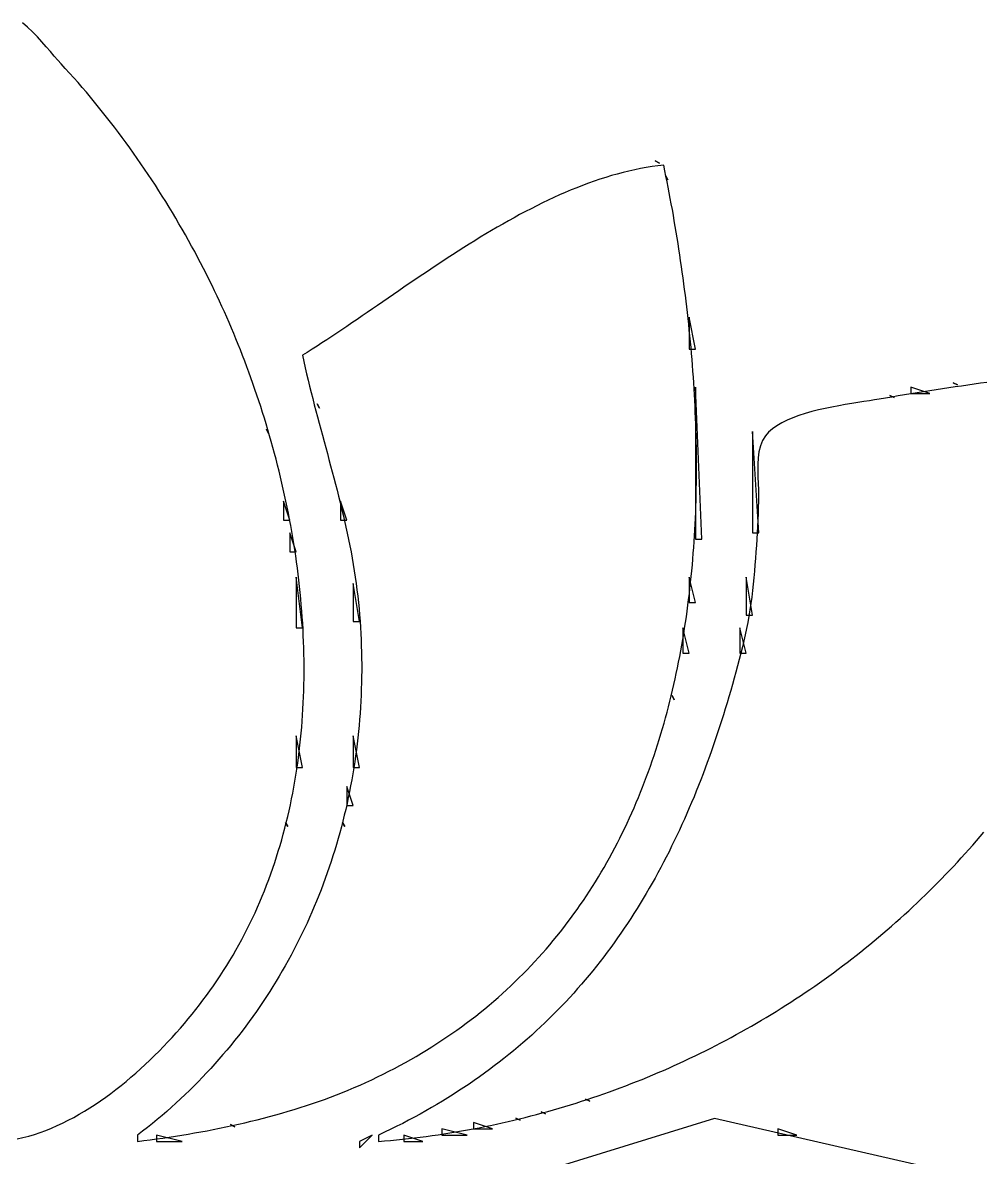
# Model space of a CAD drawing. Header units: millimetres. Extents: x 56222 to 3066687, y -650199 to -121287.
# Drawn here: x 140528.517 to 140531.219, y -185744.414 to -185741.22 of the extents above; entities that cross this region are included whole.
import ezdxf

# ---------------------------------------------------------------- set-up
doc = ezdxf.new("R2010")
doc.units = ezdxf.units.MM
doc.header["$MEASUREMENT"] = 0
doc.layers.add('$TD_AUDIT_GENERATED_(A0BDF17)', color=32, linetype='Continuous', lineweight=30)

msp = doc.modelspace()

# ---------------------------------------------------------------- linework, layer by layer
at = {"layer": '$TD_AUDIT_GENERATED_(A0BDF17)', "linetype": 'Continuous', "lineweight": 25, "ltscale": 2}
for p, q in [((140528.5311, -185741.233), (140528.5168, -185741.2203)), ((140528.545, -185741.2464), (140528.5311, -185741.233)), ((140528.5585, -185741.2603), (140528.545, -185741.2464)), ((140528.5714, -185741.2744), (140528.5585, -185741.2603)), ((140528.5838, -185741.2883), (140528.5714, -185741.2744)), ((140528.5954, -185741.3017), (140528.5838, -185741.2883)), ((140528.6062, -185741.3143), (140528.5954, -185741.3017)), ((140528.6162, -185741.3258), (140528.6062, -185741.3143)), ((140528.6252, -185741.3358), (140528.6162, -185741.3258)), ((140528.6373, -185741.3489), (140528.6252, -185741.3358)), ((140528.6493, -185741.3621), (140528.6373, -185741.3489)), ((140528.6612, -185741.3755), (140528.6493, -185741.3621)), ((140528.6731, -185741.3889), (140528.6612, -185741.3755)), ((140528.6848, -185741.4025), (140528.6731, -185741.3889)), ((140528.6965, -185741.4161), (140528.6848, -185741.4025)), ((140528.7081, -185741.4299), (140528.6965, -185741.4161)), ((140528.7196, -185741.4438), (140528.7081, -185741.4299)), ((140528.731, -185741.4578), (140528.7196, -185741.4438)), ((140528.7423, -185741.4718), (140528.731, -185741.4578)), ((140528.7535, -185741.486), (140528.7423, -185741.4718)), ((140528.7647, -185741.5003), (140528.7535, -185741.486)), ((140528.7757, -185741.5146), (140528.7647, -185741.5003)), ((140528.7867, -185741.5291), (140528.7757, -185741.5146)), ((140528.7975, -185741.5436), (140528.7867, -185741.5291)), ((140528.8083, -185741.5582), (140528.7975, -185741.5436)), ((140528.8189, -185741.5729), (140528.8083, -185741.5582)), ((140528.8295, -185741.5877), (140528.8189, -185741.5729)), ((140528.8399, -185741.6026), (140528.8295, -185741.5877)), ((140528.8503, -185741.6175), (140528.8399, -185741.6026)), ((140528.8605, -185741.6325), (140528.8503, -185741.6175)), ((140530.298, -185741.6094), (140530.3099, -185741.6153)), ((140530.3099, -185741.6153), (140530.298, -185741.6094)), ((140528.8707, -185741.6476), (140528.8605, -185741.6325)), ((140528.8807, -185741.6627), (140528.8707, -185741.6476)), ((140530.191, -185741.6462), (140530.1747, -185741.6508)), ((140530.2073, -185741.6419), (140530.191, -185741.6462)), ((140530.2237, -185741.6379), (140530.2073, -185741.6419)), ((140530.24, -185741.6343), (140530.2237, -185741.6379)), ((140530.2564, -185741.6309), (140530.24, -185741.6343)), ((140530.2727, -185741.628), (140530.2564, -185741.6309)), ((140530.2891, -185741.6254), (140530.2727, -185741.628)), ((140530.3055, -185741.6231), (140530.2891, -185741.6254)), ((140530.3218, -185741.6213), (140530.3055, -185741.6231)), ((140530.325, -185741.6368), (140530.3218, -185741.6213)), ((140530.3281, -185741.6523), (140530.325, -185741.6368)), ((140528.8907, -185741.6779), (140528.8807, -185741.6627)), ((140528.9005, -185741.6932), (140528.8907, -185741.6779)), ((140530.0933, -185741.6783), (140530.0771, -185741.6847)), ((140530.1096, -185741.6723), (140530.0933, -185741.6783)), ((140530.1258, -185741.6665), (140530.1096, -185741.6723)), ((140530.1421, -185741.661), (140530.1258, -185741.6665)), ((140530.1584, -185741.6557), (140530.1421, -185741.661)), ((140530.1747, -185741.6508), (140530.1584, -185741.6557)), ((140530.3278, -185741.651), (140530.3337, -185741.6629)), ((140530.3337, -185741.6629), (140530.3278, -185741.651)), ((140530.3312, -185741.6679), (140530.3281, -185741.6523)), ((140530.3342, -185741.6835), (140530.3312, -185741.6679)), ((140528.9102, -185741.7085), (140528.9005, -185741.6932)), ((140528.9198, -185741.7239), (140528.9102, -185741.7085)), ((140530.0124, -185741.7124), (140529.9963, -185741.72)), ((140530.0286, -185741.7051), (140530.0124, -185741.7124)), ((140530.0447, -185741.6981), (140530.0286, -185741.7051)), ((140530.0609, -185741.6912), (140530.0447, -185741.6981)), ((140530.0771, -185741.6847), (140530.0609, -185741.6912)), ((140530.3372, -185741.6992), (140530.3342, -185741.6835)), ((140530.3402, -185741.7149), (140530.3372, -185741.6992)), ((140528.9294, -185741.7394), (140528.9198, -185741.7239)), ((140528.9388, -185741.7549), (140528.9294, -185741.7394)), ((140529.9482, -185741.7438), (140529.9322, -185741.7521)), ((140529.9642, -185741.7356), (140529.9482, -185741.7438)), ((140529.9803, -185741.7277), (140529.9642, -185741.7356)), ((140529.9963, -185741.72), (140529.9803, -185741.7277)), ((140530.3431, -185741.7306), (140530.3402, -185741.7149)), ((140530.346, -185741.7464), (140530.3431, -185741.7306)), ((140528.948, -185741.7704), (140528.9388, -185741.7549)), ((140528.9572, -185741.786), (140528.948, -185741.7704)), ((140529.9003, -185741.7692), (140529.8844, -185741.778)), ((140529.9162, -185741.7606), (140529.9003, -185741.7692)), ((140529.9322, -185741.7521), (140529.9162, -185741.7606)), ((140530.3488, -185741.7622), (140530.346, -185741.7464)), ((140530.3515, -185741.7781), (140530.3488, -185741.7622)), ((140528.9663, -185741.8017), (140528.9572, -185741.786)), ((140528.9752, -185741.8174), (140528.9663, -185741.8017)), ((140529.8369, -185741.8054), (140529.8212, -185741.8148)), ((140529.8527, -185741.7961), (140529.8369, -185741.8054)), ((140529.8685, -185741.787), (140529.8527, -185741.7961)), ((140529.8844, -185741.778), (140529.8685, -185741.787)), ((140530.3542, -185741.794), (140530.3515, -185741.7781)), ((140530.3569, -185741.81), (140530.3542, -185741.794)), ((140528.9841, -185741.8331), (140528.9752, -185741.8174)), ((140528.9928, -185741.8489), (140528.9841, -185741.8331)), ((140529.7898, -185741.8339), (140529.7742, -185741.8436)), ((140529.8055, -185741.8243), (140529.7898, -185741.8339)), ((140529.8212, -185741.8148), (140529.8055, -185741.8243)), ((140530.3595, -185741.8259), (140530.3569, -185741.81)), ((140530.3621, -185741.842), (140530.3595, -185741.8259)), ((140529.0014, -185741.8647), (140528.9928, -185741.8489)), ((140529.0098, -185741.8806), (140529.0014, -185741.8647)), ((140529.7431, -185741.8633), (140529.7276, -185741.8732)), ((140529.7586, -185741.8534), (140529.7431, -185741.8633)), ((140529.7742, -185741.8436), (140529.7586, -185741.8534)), ((140530.3646, -185741.858), (140530.3621, -185741.842)), ((140530.367, -185741.8741), (140530.3646, -185741.858)), ((140529.0182, -185741.8964), (140529.0098, -185741.8806)), ((140529.0264, -185741.9124), (140529.0182, -185741.8964)), ((140529.6815, -185741.9035), (140529.6662, -185741.9137)), ((140529.6968, -185741.8934), (140529.6815, -185741.9035)), ((140529.7122, -185741.8833), (140529.6968, -185741.8934)), ((140529.7276, -185741.8732), (140529.7122, -185741.8833)), ((140530.3694, -185741.8902), (140530.367, -185741.8741)), ((140530.3718, -185741.9063), (140530.3694, -185741.8902)), ((140529.0345, -185741.9283), (140529.0264, -185741.9124)), ((140529.0425, -185741.9443), (140529.0345, -185741.9283)), ((140529.6358, -185741.9341), (140529.6207, -185741.9444)), ((140529.651, -185741.9239), (140529.6358, -185741.9341)), ((140529.6662, -185741.9137), (140529.651, -185741.9239)), ((140530.3741, -185741.9225), (140530.3718, -185741.9063)), ((140530.3763, -185741.9387), (140530.3741, -185741.9225)), ((140529.0504, -185741.9603), (140529.0425, -185741.9443)), ((140529.0575, -185741.9749), (140529.0504, -185741.9603)), ((140529.5906, -185741.9649), (140529.5757, -185741.9751)), ((140529.6056, -185741.9546), (140529.5906, -185741.9649)), ((140529.6207, -185741.9444), (140529.6056, -185741.9546)), ((140530.3785, -185741.9549), (140530.3763, -185741.9387)), ((140530.3806, -185741.9712), (140530.3785, -185741.9549)), ((140529.0644, -185741.9896), (140529.0575, -185741.9749)), ((140529.0714, -185742.0044), (140529.0644, -185741.9896)), ((140529.546, -185741.9955), (140529.5312, -185742.0057)), ((140529.5608, -185741.9853), (140529.546, -185741.9955)), ((140529.5757, -185741.9751), (140529.5608, -185741.9853)), ((140530.3827, -185741.9875), (140530.3806, -185741.9712)), ((140530.3847, -185742.0038), (140530.3827, -185741.9875)), ((140529.0782, -185742.0193), (140529.0714, -185742.0044)), ((140529.085, -185742.0343), (140529.0782, -185742.0193)), ((140529.5019, -185742.0259), (140529.4873, -185742.0359)), ((140529.5165, -185742.0158), (140529.5019, -185742.0259)), ((140529.5312, -185742.0057), (140529.5165, -185742.0158)), ((140530.3867, -185742.0201), (140530.3847, -185742.0038)), ((140530.3885, -185742.0364), (140530.3867, -185742.0201)), ((140529.0917, -185742.0493), (140529.085, -185742.0343)), ((140529.0983, -185742.0645), (140529.0917, -185742.0493)), ((140529.1048, -185742.0797), (140529.0983, -185742.0645)), ((140529.4584, -185742.0557), (140529.4441, -185742.0655)), ((140529.4728, -185742.0458), (140529.4584, -185742.0557)), ((140529.4873, -185742.0359), (140529.4728, -185742.0458)), ((140530.3904, -185742.0528), (140530.3885, -185742.0364)), ((140530.3921, -185742.0692), (140530.3904, -185742.0528)), ((140530.3932, -185742.0495), (140530.3932, -185742.1387)), ((140530.411, -185742.1387), (140530.3932, -185742.0495)), ((140529.1113, -185742.095), (140529.1048, -185742.0797)), ((140529.1176, -185742.1104), (140529.1113, -185742.095)), ((140529.4015, -185742.0942), (140529.3874, -185742.1035)), ((140529.4156, -185742.0847), (140529.4015, -185742.0942)), ((140529.4298, -185742.0752), (140529.4156, -185742.0847)), ((140529.4441, -185742.0655), (140529.4298, -185742.0752)), ((140530.3938, -185742.0856), (140530.3921, -185742.0692)), ((140530.3955, -185742.102), (140530.3938, -185742.0856)), ((140529.1239, -185742.1259), (140529.1176, -185742.1104)), ((140529.1301, -185742.1414), (140529.1239, -185742.1259)), ((140529.3596, -185742.1218), (140529.3458, -185742.1307)), ((140529.3735, -185742.1127), (140529.3596, -185742.1218)), ((140529.3874, -185742.1035), (140529.3735, -185742.1127)), ((140530.3971, -185742.1185), (140530.3955, -185742.102)), ((140530.3986, -185742.1349), (140530.3971, -185742.1185)), ((140529.1362, -185742.1571), (140529.1301, -185742.1414)), ((140529.1423, -185742.1728), (140529.1362, -185742.1571)), ((140529.3184, -185742.1481), (140529.3048, -185742.1565)), ((140529.3048, -185742.1565), (140529.3086, -185742.174)), ((140529.332, -185742.1395), (140529.3184, -185742.1481)), ((140529.3458, -185742.1307), (140529.332, -185742.1395)), ((140530.3932, -185742.1387), (140530.411, -185742.1387)), ((140530.4, -185742.1514), (140530.3986, -185742.1349)), ((140530.4014, -185742.1679), (140530.4, -185742.1514)), ((140529.1482, -185742.1885), (140529.1423, -185742.1728)), ((140529.1541, -185742.2043), (140529.1482, -185742.1885)), ((140529.3086, -185742.174), (140529.3125, -185742.1915)), ((140529.3125, -185742.1915), (140529.3166, -185742.2089)), ((140530.4027, -185742.1844), (140530.4014, -185742.1679)), ((140530.404, -185742.2009), (140530.4027, -185742.1844)), ((140529.1599, -185742.2203), (140529.1541, -185742.2043)), ((140529.1655, -185742.2362), (140529.1599, -185742.2203)), ((140529.3166, -185742.2089), (140529.3207, -185742.2263)), ((140530.4051, -185742.2175), (140530.404, -185742.2009)), ((140530.4062, -185742.234), (140530.4051, -185742.2175)), ((140529.1711, -185742.2523), (140529.1655, -185742.2362)), ((140529.1766, -185742.2683), (140529.1711, -185742.2523)), ((140529.3207, -185742.2263), (140529.3249, -185742.2437)), ((140529.3249, -185742.2437), (140529.3292, -185742.261)), ((140530.4073, -185742.2505), (140530.4062, -185742.234)), ((140530.4083, -185742.2671), (140530.4073, -185742.2505)), ((140530.411, -185742.2458), (140530.411, -185742.674)), ((140530.4289, -185742.674), (140530.411, -185742.2458)), ((140531.0177, -185742.2458), (140531.0177, -185742.2636)), ((140531.0712, -185742.2636), (140531.0177, -185742.2458)), ((140531.0888, -185742.2537), (140531.071, -185742.2564)), ((140531.1066, -185742.2509), (140531.0888, -185742.2537)), ((140531.1243, -185742.2482), (140531.1066, -185742.2509)), ((140531.1421, -185742.2455), (140531.1243, -185742.2482)), ((140531.1366, -185742.2339), (140531.1485, -185742.2398)), ((140531.1485, -185742.2398), (140531.1366, -185742.2339)), ((140531.1599, -185742.2429), (140531.1421, -185742.2455)), ((140531.1777, -185742.2403), (140531.1599, -185742.2429)), ((140531.1955, -185742.2377), (140531.1777, -185742.2403)), ((140531.2132, -185742.2352), (140531.1955, -185742.2377)), ((140531.231, -185742.2327), (140531.2132, -185742.2352)), ((140529.182, -185742.2845), (140529.1766, -185742.2683)), ((140529.1873, -185742.3007), (140529.182, -185742.2845)), ((140529.3292, -185742.261), (140529.3336, -185742.2782)), ((140529.3336, -185742.2782), (140529.338, -185742.2955)), ((140530.4091, -185742.2837), (140530.4083, -185742.2671)), ((140530.41, -185742.3002), (140530.4091, -185742.2837)), ((140530.8852, -185742.2868), (140530.8685, -185742.2894)), ((140530.9008, -185742.2845), (140530.8852, -185742.2868)), ((140530.9153, -185742.2822), (140530.9008, -185742.2845)), ((140530.9285, -185742.28), (140530.9153, -185742.2822)), ((140530.9463, -185742.2769), (140530.9285, -185742.28)), ((140530.9641, -185742.2739), (140530.9463, -185742.2769)), ((140530.9582, -185742.2695), (140530.9701, -185742.2755)), ((140530.9701, -185742.2755), (140530.9582, -185742.2695)), ((140530.982, -185742.2709), (140530.9641, -185742.2739)), ((140530.9998, -185742.2679), (140530.982, -185742.2709)), ((140531.0176, -185742.265), (140530.9998, -185742.2679)), ((140531.0354, -185742.2621), (140531.0176, -185742.265)), ((140531.0177, -185742.2636), (140531.0712, -185742.2636)), ((140531.0532, -185742.2593), (140531.0354, -185742.2621)), ((140531.071, -185742.2564), (140531.0532, -185742.2593)), ((140529.1925, -185742.317), (140529.1873, -185742.3007)), ((140529.1976, -185742.3333), (140529.1925, -185742.317)), ((140529.338, -185742.2955), (140529.3425, -185742.3127)), ((140529.3425, -185742.3127), (140529.3471, -185742.3299)), ((140529.3464, -185742.2933), (140529.3524, -185742.3052)), ((140529.3524, -185742.3052), (140529.3464, -185742.2933)), ((140530.4107, -185742.3168), (140530.41, -185742.3002)), ((140530.4114, -185742.3334), (140530.4107, -185742.3168)), ((140530.7201, -185742.3202), (140530.7022, -185742.3259)), ((140530.7385, -185742.315), (140530.7201, -185742.3202)), ((140530.7573, -185742.3102), (140530.7385, -185742.315)), ((140530.7763, -185742.3059), (140530.7573, -185742.3102)), ((140530.7953, -185742.302), (140530.7763, -185742.3059)), ((140530.8143, -185742.2984), (140530.7953, -185742.302)), ((140530.8329, -185742.2951), (140530.8143, -185742.2984)), ((140530.851, -185742.2921), (140530.8329, -185742.2951)), ((140530.8685, -185742.2894), (140530.851, -185742.2921)), ((140529.2026, -185742.3497), (140529.1976, -185742.3333)), ((140529.2075, -185742.3662), (140529.2026, -185742.3497)), ((140529.3471, -185742.3299), (140529.3517, -185742.3471)), ((140529.3517, -185742.3471), (140529.3563, -185742.3643)), ((140530.412, -185742.35), (140530.4114, -185742.3334)), ((140530.4125, -185742.3666), (140530.412, -185742.35)), ((140530.6539, -185742.3464), (140530.64, -185742.3545)), ((140530.669, -185742.339), (140530.6539, -185742.3464)), ((140530.6852, -185742.3321), (140530.669, -185742.339)), ((140530.7022, -185742.3259), (140530.6852, -185742.3321)), ((140529.2037, -185742.3647), (140529.2096, -185742.3766)), ((140529.2096, -185742.3766), (140529.2037, -185742.3647)), ((140529.2124, -185742.3827), (140529.2075, -185742.3662)), ((140529.2171, -185742.3992), (140529.2124, -185742.3827)), ((140529.3563, -185742.3643), (140529.3609, -185742.3815)), ((140529.3609, -185742.3815), (140529.3656, -185742.3987)), ((140530.413, -185742.3831), (140530.4125, -185742.3666)), ((140530.4134, -185742.3997), (140530.413, -185742.3831)), ((140530.5716, -185742.3707), (140530.5716, -185742.6561)), ((140530.5895, -185742.6561), (140530.5716, -185742.3707)), ((140530.6078, -185742.3832), (140530.5996, -185742.3966)), ((140530.6168, -185742.3729), (140530.6078, -185742.3832)), ((140530.6276, -185742.3633), (140530.6168, -185742.3729)), ((140530.64, -185742.3545), (140530.6276, -185742.3633)), ((140529.2217, -185742.4158), (140529.2171, -185742.3992)), ((140529.2262, -185742.4324), (140529.2217, -185742.4158)), ((140529.3656, -185742.3987), (140529.3702, -185742.4158)), ((140529.3702, -185742.4158), (140529.3749, -185742.433)), ((140530.4137, -185742.4163), (140530.4134, -185742.3997)), ((140530.5937, -185742.4116), (140530.5897, -185742.4279)), ((140530.5996, -185742.3966), (140530.5937, -185742.4116)), ((140529.2306, -185742.4491), (140529.2262, -185742.4324)), ((140529.3749, -185742.433), (140529.3795, -185742.4501)), ((140530.4139, -185742.4329), (140530.4137, -185742.4163)), ((140530.414, -185742.4495), (140530.4139, -185742.4329)), ((140530.5874, -185742.4451), (140530.5863, -185742.463)), ((140530.5897, -185742.4279), (140530.5874, -185742.4451)), ((140529.2349, -185742.4658), (140529.2306, -185742.4491)), ((140529.239, -185742.4826), (140529.2349, -185742.4658)), ((140529.3795, -185742.4501), (140529.3841, -185742.4673)), ((140529.3841, -185742.4673), (140529.3887, -185742.4845)), ((140530.4141, -185742.466), (140530.414, -185742.4495)), ((140530.4141, -185742.4826), (140530.4141, -185742.466)), ((140530.5863, -185742.463), (140530.5862, -185742.4813)), ((140529.2431, -185742.4994), (140529.239, -185742.4826)), ((140529.2471, -185742.5163), (140529.2431, -185742.4994)), ((140529.3887, -185742.4845), (140529.3932, -185742.5017)), ((140529.3932, -185742.5017), (140529.3977, -185742.5188)), ((140530.4138, -185742.5157), (140530.414, -185742.4992)), ((140530.414, -185742.4992), (140530.4141, -185742.4826)), ((140530.5862, -185742.4813), (140530.5868, -185742.4996)), ((140530.5868, -185742.4996), (140530.5876, -185742.5176)), ((140529.2509, -185742.5331), (140529.2471, -185742.5163)), ((140529.2547, -185742.5501), (140529.2509, -185742.5331)), ((140529.3977, -185742.5188), (140529.4022, -185742.5361)), ((140529.4022, -185742.5361), (140529.4065, -185742.5533)), ((140530.4132, -185742.5488), (140530.4135, -185742.5323)), ((140530.4135, -185742.5323), (140530.4138, -185742.5157)), ((140530.5876, -185742.5176), (140530.5885, -185742.535)), ((140530.5885, -185742.535), (140530.589, -185742.5516)), ((140529.2513, -185742.5669), (140529.2513, -185742.6204)), ((140529.2691, -185742.6204), (140529.2513, -185742.5669)), ((140529.2583, -185742.567), (140529.2547, -185742.5501)), ((140529.2618, -185742.584), (140529.2583, -185742.567)), ((140529.4065, -185742.5533), (140529.4108, -185742.5706)), ((140529.4108, -185742.5706), (140529.4151, -185742.5878)), ((140529.4119, -185742.5669), (140529.4119, -185742.6204)), ((140529.4297, -185742.6204), (140529.4119, -185742.5669)), ((140530.4123, -185742.5819), (140530.4128, -185742.5654)), ((140530.4128, -185742.5654), (140530.4132, -185742.5488)), ((140530.5888, -185742.5669), (140530.588, -185742.5845)), ((140530.589, -185742.5516), (140530.5888, -185742.5669)), ((140529.2652, -185742.601), (140529.2618, -185742.584)), ((140529.2685, -185742.6181), (140529.2652, -185742.601)), ((140529.4151, -185742.5878), (140529.4192, -185742.6052)), ((140529.4192, -185742.6052), (140529.4232, -185742.6225)), ((140530.411, -185742.6149), (140530.4117, -185742.5984)), ((140530.4117, -185742.5984), (140530.4123, -185742.5819)), ((140530.5872, -185742.6021), (140530.5864, -185742.6199)), ((140530.588, -185742.5845), (140530.5872, -185742.6021)), ((140529.2513, -185742.6204), (140529.2691, -185742.6204)), ((140529.2717, -185742.6351), (140529.2685, -185742.6181)), ((140529.2747, -185742.6522), (140529.2717, -185742.6351)), ((140529.4119, -185742.6204), (140529.4297, -185742.6204)), ((140529.4232, -185742.6225), (140529.4271, -185742.6399)), ((140530.4093, -185742.6478), (140530.4102, -185742.6314)), ((140530.4102, -185742.6314), (140530.411, -185742.6149)), ((140530.5855, -185742.6378), (140530.5846, -185742.6557)), ((140530.5864, -185742.6199), (140530.5855, -185742.6378)), ((140529.2691, -185742.6561), (140529.2691, -185742.7097)), ((140529.287, -185742.7097), (140529.2691, -185742.6561)), ((140529.2776, -185742.6694), (140529.2747, -185742.6522)), ((140529.2804, -185742.6865), (140529.2776, -185742.6694)), ((140529.4271, -185742.6399), (140529.4309, -185742.6573)), ((140529.4309, -185742.6573), (140529.4346, -185742.6748)), ((140530.4074, -185742.6807), (140530.4084, -185742.6643)), ((140530.4084, -185742.6643), (140530.4093, -185742.6478)), ((140530.5716, -185742.6561), (140530.5895, -185742.6561)), ((140530.5846, -185742.6557), (140530.5836, -185742.6737)), ((140529.2831, -185742.7037), (140529.2804, -185742.6865)), ((140529.4346, -185742.6748), (140529.4381, -185742.6923)), ((140529.4381, -185742.6923), (140529.4415, -185742.7098)), ((140530.405, -185742.7135), (140530.4062, -185742.6971)), ((140530.4062, -185742.6971), (140530.4074, -185742.6807)), ((140530.411, -185742.674), (140530.4289, -185742.674)), ((140530.5825, -185742.6918), (140530.5813, -185742.7099)), ((140530.5836, -185742.6737), (140530.5825, -185742.6918)), ((140529.2691, -185742.7097), (140529.287, -185742.7097)), ((140529.2857, -185742.7208), (140529.2831, -185742.7037)), ((140529.2881, -185742.7381), (140529.2857, -185742.7208)), ((140529.4415, -185742.7098), (140529.4447, -185742.7274)), ((140529.4447, -185742.7274), (140529.4478, -185742.7451)), ((140530.4023, -185742.7463), (140530.4037, -185742.7299)), ((140530.4037, -185742.7299), (140530.405, -185742.7135)), ((140530.58, -185742.7281), (140530.5786, -185742.7462)), ((140530.5813, -185742.7099), (140530.58, -185742.7281)), ((140529.2904, -185742.7553), (140529.2881, -185742.7381)), ((140529.2926, -185742.7725), (140529.2904, -185742.7553)), ((140529.4478, -185742.7451), (140529.4507, -185742.7628)), ((140529.4507, -185742.7628), (140529.4534, -185742.7806)), ((140530.3992, -185742.7789), (140530.4008, -185742.7626)), ((140530.4008, -185742.7626), (140530.4023, -185742.7463)), ((140530.5771, -185742.7644), (140530.5754, -185742.7825)), ((140530.5786, -185742.7462), (140530.5771, -185742.7644)), ((140529.287, -185742.781), (140529.287, -185742.9238)), ((140529.3048, -185742.9238), (140529.287, -185742.781)), ((140529.2947, -185742.7897), (140529.2926, -185742.7725)), ((140529.2966, -185742.807), (140529.2947, -185742.7897)), ((140529.4475, -185742.7989), (140529.4475, -185742.9059)), ((140529.4654, -185742.9059), (140529.4475, -185742.7989)), ((140529.4534, -185742.7806), (140529.456, -185742.7984)), ((140529.456, -185742.7984), (140529.4583, -185742.8164)), ((140530.3932, -185742.781), (140530.3932, -185742.8524)), ((140530.411, -185742.8524), (140530.3932, -185742.781)), ((140530.3957, -185742.8115), (140530.3975, -185742.7952)), ((140530.3975, -185742.7952), (140530.3992, -185742.7789)), ((140530.5538, -185742.781), (140530.5538, -185742.8881)), ((140530.5716, -185742.8881), (140530.5538, -185742.781)), ((140530.5754, -185742.7825), (140530.5735, -185742.8007)), ((140529.2984, -185742.8243), (140529.2966, -185742.807)), ((140529.3, -185742.8415), (140529.2984, -185742.8243)), ((140529.4583, -185742.8164), (140529.4604, -185742.8343)), ((140530.3919, -185742.8439), (140530.3939, -185742.8277)), ((140530.3939, -185742.8277), (140530.3957, -185742.8115)), ((140530.5715, -185742.8187), (140530.5693, -185742.8368)), ((140530.5735, -185742.8007), (140530.5715, -185742.8187)), ((140529.3016, -185742.8588), (140529.3, -185742.8415)), ((140529.303, -185742.8761), (140529.3016, -185742.8588)), ((140529.4604, -185742.8343), (140529.4623, -185742.8524)), ((140529.4623, -185742.8524), (140529.464, -185742.8698)), ((140530.3877, -185742.8762), (140530.3898, -185742.8601)), ((140530.3898, -185742.8601), (140530.3919, -185742.8439)), ((140530.3932, -185742.8524), (140530.411, -185742.8524)), ((140530.5669, -185742.8547), (140530.5643, -185742.8726)), ((140530.5693, -185742.8368), (140530.5669, -185742.8547)), ((140529.3042, -185742.8934), (140529.303, -185742.8761)), ((140529.3054, -185742.9107), (140529.3042, -185742.8934)), ((140529.464, -185742.8698), (140529.4655, -185742.8872)), ((140529.4655, -185742.8872), (140529.4668, -185742.9047)), ((140530.383, -185742.9085), (140530.3854, -185742.8924)), ((140530.3854, -185742.8924), (140530.3877, -185742.8762)), ((140530.5538, -185742.8881), (140530.5716, -185742.8881)), ((140530.5614, -185742.8903), (140530.5584, -185742.908)), ((140530.5643, -185742.8726), (140530.5614, -185742.8903)), ((140529.287, -185742.9238), (140529.3048, -185742.9238)), ((140529.3064, -185742.928), (140529.3054, -185742.9107)), ((140529.4475, -185742.9059), (140529.4654, -185742.9059)), ((140529.4668, -185742.9047), (140529.468, -185742.9221)), ((140529.468, -185742.9221), (140529.469, -185742.9395)), ((140530.3754, -185742.9238), (140530.3754, -185742.9951)), ((140530.3932, -185742.9951), (140530.3754, -185742.9238)), ((140530.378, -185742.9405), (140530.3806, -185742.9245)), ((140530.3806, -185742.9245), (140530.383, -185742.9085)), ((140530.5359, -185742.9238), (140530.5359, -185742.9951)), ((140530.5538, -185742.9951), (140530.5359, -185742.9238)), ((140530.555, -185742.9256), (140530.5514, -185742.943)), ((140530.5584, -185742.908), (140530.555, -185742.9256)), ((140529.3072, -185742.9452), (140529.3064, -185742.928)), ((140529.3079, -185742.9625), (140529.3072, -185742.9452)), ((140529.469, -185742.9395), (140529.4698, -185742.9569)), ((140529.4698, -185742.9569), (140529.4705, -185742.9742)), ((140530.3726, -185742.9725), (140530.3753, -185742.9565)), ((140530.3753, -185742.9565), (140530.378, -185742.9405)), ((140530.5514, -185742.943), (140530.5476, -185742.9602)), ((140529.3085, -185742.9798), (140529.3079, -185742.9625)), ((140529.309, -185742.9971), (140529.3085, -185742.9798)), ((140529.4705, -185742.9742), (140529.471, -185742.9916)), ((140530.3667, -185743.0043), (140530.3697, -185742.9884)), ((140530.3697, -185742.9884), (140530.3726, -185742.9725)), ((140530.5434, -185742.9773), (140530.5389, -185742.9951)), ((140530.5476, -185742.9602), (140530.5434, -185742.9773)), ((140529.3092, -185743.0143), (140529.309, -185742.9971)), ((140529.3094, -185743.0316), (140529.3092, -185743.0143)), ((140529.471, -185742.9916), (140529.4713, -185743.009)), ((140529.4713, -185743.009), (140529.4715, -185743.0263)), ((140530.3605, -185743.0359), (140530.3636, -185743.0201)), ((140530.3636, -185743.0201), (140530.3667, -185743.0043)), ((140530.3754, -185742.9951), (140530.3932, -185742.9951)), ((140530.5343, -185743.0127), (140530.5296, -185743.0303)), ((140530.5389, -185742.9951), (140530.5343, -185743.0127)), ((140530.5359, -185742.9951), (140530.5538, -185742.9951)), ((140529.3093, -185743.066), (140529.3094, -185743.0488)), ((140529.3094, -185743.0488), (140529.3094, -185743.0316)), ((140529.4715, -185743.0436), (140529.4714, -185743.0609)), ((140529.4715, -185743.0263), (140529.4715, -185743.0436)), ((140530.3538, -185743.0674), (140530.3572, -185743.0517)), ((140530.3572, -185743.0517), (140530.3605, -185743.0359)), ((140530.5249, -185743.0479), (140530.5201, -185743.0654)), ((140530.5296, -185743.0303), (140530.5249, -185743.0479)), ((140529.3085, -185743.1004), (140529.309, -185743.0832)), ((140529.309, -185743.0832), (140529.3093, -185743.066)), ((140529.471, -185743.0782), (140529.4705, -185743.0955)), ((140529.4714, -185743.0609), (140529.471, -185743.0782)), ((140530.3466, -185743.0988), (140530.3503, -185743.0831)), ((140530.3503, -185743.0831), (140530.3538, -185743.0674)), ((140530.5152, -185743.0828), (140530.5103, -185743.1001)), ((140530.5201, -185743.0654), (140530.5152, -185743.0828)), ((140529.3072, -185743.1348), (140529.308, -185743.1176)), ((140529.308, -185743.1176), (140529.3085, -185743.1004)), ((140529.4699, -185743.1127), (140529.4691, -185743.1299)), ((140529.4705, -185743.0955), (140529.4699, -185743.1127)), ((140530.3391, -185743.1299), (140530.3429, -185743.1144)), ((140530.3429, -185743.1144), (140530.3466, -185743.0988)), ((140530.3456, -185743.1141), (140530.3516, -185743.126)), ((140530.3516, -185743.126), (140530.3456, -185743.1141)), ((140530.5052, -185743.1173), (140530.5001, -185743.1345)), ((140530.5103, -185743.1001), (140530.5052, -185743.1173)), ((140529.3063, -185743.1519), (140529.3072, -185743.1348)), ((140529.4681, -185743.1471), (140529.467, -185743.1643)), ((140529.4691, -185743.1299), (140529.4681, -185743.1471)), ((140530.3311, -185743.1609), (140530.3351, -185743.1454)), ((140530.3351, -185743.1454), (140530.3391, -185743.1299)), ((140530.5001, -185743.1345), (140530.4949, -185743.1516)), ((140529.3041, -185743.1861), (140529.3053, -185743.169)), ((140529.3053, -185743.169), (140529.3063, -185743.1519)), ((140529.4657, -185743.1814), (140529.4642, -185743.1985)), ((140529.467, -185743.1643), (140529.4657, -185743.1814)), ((140530.3226, -185743.1916), (140530.3269, -185743.1763)), ((140530.3269, -185743.1763), (140530.3311, -185743.1609)), ((140530.4896, -185743.1686), (140530.4843, -185743.1856)), ((140530.4949, -185743.1516), (140530.4896, -185743.1686)), ((140529.3013, -185743.2202), (140529.3028, -185743.2031)), ((140529.3028, -185743.2031), (140529.3041, -185743.1861)), ((140529.4642, -185743.1985), (140529.4626, -185743.2156)), ((140530.3137, -185743.2222), (140530.3182, -185743.2069)), ((140530.3182, -185743.2069), (140530.3226, -185743.1916)), ((140530.4789, -185743.2025), (140530.4734, -185743.2192)), ((140530.4843, -185743.1856), (140530.4789, -185743.2025)), ((140529.287, -185743.2271), (140529.287, -185743.3163)), ((140529.3048, -185743.3163), (140529.287, -185743.2271)), ((140529.2978, -185743.2541), (140529.2996, -185743.2372)), ((140529.2996, -185743.2372), (140529.3013, -185743.2202)), ((140529.4475, -185743.2271), (140529.4475, -185743.3163)), ((140529.4654, -185743.3163), (140529.4475, -185743.2271)), ((140529.4608, -185743.2326), (140529.4588, -185743.2497)), ((140529.4626, -185743.2156), (140529.4608, -185743.2326)), ((140530.3043, -185743.2526), (140530.3091, -185743.2374)), ((140530.3091, -185743.2374), (140530.3137, -185743.2222)), ((140530.4678, -185743.236), (140530.4621, -185743.2526)), ((140530.4734, -185743.2192), (140530.4678, -185743.236)), ((140529.2937, -185743.288), (140529.2958, -185743.2711)), ((140529.2958, -185743.2711), (140529.2978, -185743.2541)), ((140529.4567, -185743.2666), (140529.4544, -185743.2836)), ((140529.4588, -185743.2497), (140529.4567, -185743.2666)), ((140530.2945, -185743.2827), (140530.2995, -185743.2676)), ((140530.2995, -185743.2676), (140530.3043, -185743.2526)), ((140530.4563, -185743.2692), (140530.4505, -185743.2857)), ((140530.4621, -185743.2526), (140530.4563, -185743.2692)), ((140529.2889, -185743.3216), (140529.2914, -185743.3048)), ((140529.2914, -185743.3048), (140529.2937, -185743.288)), ((140529.452, -185743.3005), (140529.4493, -185743.3174)), ((140529.4544, -185743.2836), (140529.452, -185743.3005)), ((140530.2842, -185743.3126), (140530.2894, -185743.2977)), ((140530.2894, -185743.2977), (140530.2945, -185743.2827)), ((140530.4445, -185743.3021), (140530.4385, -185743.3184)), ((140530.4505, -185743.2857), (140530.4445, -185743.3021)), ((140529.2835, -185743.3552), (140529.2863, -185743.3384)), ((140529.2863, -185743.3384), (140529.2889, -185743.3216)), ((140529.287, -185743.3163), (140529.3048, -185743.3163)), ((140529.4466, -185743.3342), (140529.4436, -185743.351)), ((140529.4493, -185743.3174), (140529.4466, -185743.3342)), ((140529.4475, -185743.3163), (140529.4654, -185743.3163)), ((140530.2734, -185743.3423), (140530.2788, -185743.3275)), ((140530.2788, -185743.3275), (140530.2842, -185743.3126)), ((140530.4324, -185743.3346), (140530.4262, -185743.3508)), ((140530.4385, -185743.3184), (140530.4324, -185743.3346)), ((140529.2774, -185743.3885), (140529.2806, -185743.3719)), ((140529.2806, -185743.3719), (140529.2835, -185743.3552)), ((140529.4297, -185743.3698), (140529.4297, -185743.4234)), ((140529.4475, -185743.4234), (140529.4297, -185743.3698)), ((140529.4405, -185743.3678), (140529.4373, -185743.3845)), ((140529.4436, -185743.351), (140529.4405, -185743.3678)), ((140530.2563, -185743.3864), (140530.2621, -185743.3717)), ((140530.2621, -185743.3717), (140530.2678, -185743.357)), ((140530.2678, -185743.357), (140530.2734, -185743.3423)), ((140530.4199, -185743.3669), (140530.4135, -185743.3829)), ((140530.4262, -185743.3508), (140530.4199, -185743.3669)), ((140529.2707, -185743.4217), (140529.2742, -185743.4051)), ((140529.2742, -185743.4051), (140529.2774, -185743.3885)), ((140529.4339, -185743.4011), (140529.4303, -185743.4178)), ((140529.4373, -185743.3845), (140529.4339, -185743.4011)), ((140530.2443, -185743.4154), (140530.2504, -185743.4009)), ((140530.2504, -185743.4009), (140530.2563, -185743.3864)), ((140530.407, -185743.3988), (140530.4004, -185743.4147)), ((140530.4135, -185743.3829), (140530.407, -185743.3988)), ((140529.2671, -185743.4382), (140529.2707, -185743.4217)), ((140529.4265, -185743.4344), (140529.4226, -185743.4509)), ((140529.4303, -185743.4178), (140529.4265, -185743.4344)), ((140529.4297, -185743.4234), (140529.4475, -185743.4234)), ((140530.2318, -185743.4442), (140530.2381, -185743.4299)), ((140530.2381, -185743.4299), (140530.2443, -185743.4154)), ((140530.3937, -185743.4304), (140530.3869, -185743.4461)), ((140530.4004, -185743.4147), (140530.3937, -185743.4304)), ((140529.2593, -185743.4711), (140529.2633, -185743.4547)), ((140529.2633, -185743.4547), (140529.2671, -185743.4382)), ((140529.4185, -185743.4674), (140529.4143, -185743.4838)), ((140529.4226, -185743.4509), (140529.4185, -185743.4674)), ((140530.2188, -185743.4728), (140530.2253, -185743.4585)), ((140530.2253, -185743.4585), (140530.2318, -185743.4442)), ((140530.38, -185743.4617), (140530.373, -185743.4772)), ((140530.3869, -185743.4461), (140530.38, -185743.4617)), ((140529.2508, -185743.5037), (140529.2551, -185743.4874)), ((140529.2551, -185743.4874), (140529.2593, -185743.4711)), ((140529.2572, -185743.4709), (140529.2632, -185743.4828)), ((140529.2632, -185743.4828), (140529.2572, -185743.4709)), ((140529.4099, -185743.5002), (140529.4054, -185743.5165)), ((140529.4143, -185743.4838), (140529.4099, -185743.5002)), ((140529.4178, -185743.4709), (140529.4238, -185743.4828)), ((140529.4238, -185743.4828), (140529.4178, -185743.4709)), ((140530.1983, -185743.515), (140530.2052, -185743.501)), ((140530.2052, -185743.501), (140530.2121, -185743.4869)), ((140530.2121, -185743.4869), (140530.2188, -185743.4728)), ((140530.366, -185743.4926), (140530.3588, -185743.508)), ((140530.373, -185743.4772), (140530.366, -185743.4926)), ((140531.2127, -185743.5105), (140531.2231, -185743.4981)), ((140529.2417, -185743.5362), (140529.2463, -185743.52)), ((140529.2463, -185743.52), (140529.2508, -185743.5037)), ((140529.4006, -185743.5328), (140529.3958, -185743.549)), ((140529.4054, -185743.5165), (140529.4006, -185743.5328)), ((140530.184, -185743.5429), (140530.1912, -185743.529)), ((140530.1912, -185743.529), (140530.1983, -185743.515)), ((140530.3515, -185743.5232), (140530.3441, -185743.5384)), ((140530.3588, -185743.508), (140530.3515, -185743.5232)), ((140531.1916, -185743.5349), (140531.2022, -185743.5227)), ((140531.2022, -185743.5227), (140531.2127, -185743.5105)), ((140529.2318, -185743.5684), (140529.2368, -185743.5523)), ((140529.2368, -185743.5523), (140529.2417, -185743.5362)), ((140529.3907, -185743.5652), (140529.3855, -185743.5813)), ((140529.3958, -185743.549), (140529.3907, -185743.5652)), ((140530.1691, -185743.5704), (140530.1766, -185743.5567)), ((140530.1766, -185743.5567), (140530.184, -185743.5429)), ((140530.3366, -185743.5535), (140530.329, -185743.5685)), ((140530.3441, -185743.5384), (140530.3366, -185743.5535)), ((140531.1593, -185743.571), (140531.1702, -185743.559)), ((140531.1702, -185743.559), (140531.1809, -185743.547)), ((140531.1809, -185743.547), (140531.1916, -185743.5349)), ((140529.2212, -185743.6003), (140529.2266, -185743.5843)), ((140529.2266, -185743.5843), (140529.2318, -185743.5684)), ((140529.3802, -185743.5973), (140529.3746, -185743.6133)), ((140529.3855, -185743.5813), (140529.3802, -185743.5973)), ((140530.1538, -185743.5976), (140530.1615, -185743.584)), ((140530.1615, -185743.584), (140530.1691, -185743.5704)), ((140530.3213, -185743.5834), (140530.3135, -185743.5982)), ((140530.329, -185743.5685), (140530.3213, -185743.5834)), ((140531.1263, -185743.6064), (140531.1374, -185743.5947)), ((140531.1374, -185743.5947), (140531.1484, -185743.5829)), ((140531.1484, -185743.5829), (140531.1593, -185743.571)), ((140529.2098, -185743.6319), (140529.2156, -185743.6161)), ((140529.2156, -185743.6161), (140529.2212, -185743.6003)), ((140529.369, -185743.6292), (140529.3631, -185743.6451)), ((140529.3746, -185743.6133), (140529.369, -185743.6292)), ((140530.1297, -185743.6379), (140530.1379, -185743.6245)), ((140530.1379, -185743.6245), (140530.1459, -185743.6111)), ((140530.1459, -185743.6111), (140530.1538, -185743.5976)), ((140530.2975, -185743.6276), (140530.2893, -185743.6421)), ((140530.3055, -185743.6129), (140530.2975, -185743.6276)), ((140530.3135, -185743.5982), (140530.3055, -185743.6129)), ((140531.1039, -185743.6297), (140531.1152, -185743.6181)), ((140531.1152, -185743.6181), (140531.1263, -185743.6064)), ((140529.1978, -185743.6633), (140529.2039, -185743.6477)), ((140529.2039, -185743.6477), (140529.2098, -185743.6319)), ((140529.3571, -185743.6609), (140529.3509, -185743.6766)), ((140529.3631, -185743.6451), (140529.3571, -185743.6609)), ((140530.113, -185743.6643), (140530.1214, -185743.6511)), ((140530.1214, -185743.6511), (140530.1297, -185743.6379)), ((140530.2811, -185743.6566), (140530.2727, -185743.671)), ((140530.2893, -185743.6421), (140530.2811, -185743.6566)), ((140531.0698, -185743.664), (140531.0813, -185743.6526)), ((140531.0813, -185743.6526), (140531.0926, -185743.6412)), ((140531.0926, -185743.6412), (140531.1039, -185743.6297)), ((140529.1849, -185743.6944), (140529.1915, -185743.6789)), ((140529.1915, -185743.6789), (140529.1978, -185743.6633)), ((140529.3446, -185743.6923), (140529.3381, -185743.7079)), ((140529.3509, -185743.6766), (140529.3446, -185743.6923)), ((140530.0869, -185743.7033), (140530.0957, -185743.6904)), ((140530.0957, -185743.6904), (140530.1044, -185743.6774)), ((140530.1044, -185743.6774), (140530.113, -185743.6643)), ((140530.2642, -185743.6853), (140530.2556, -185743.6995)), ((140530.2727, -185743.671), (140530.2642, -185743.6853)), ((140531.035, -185743.6976), (140531.0466, -185743.6865)), ((140531.0466, -185743.6865), (140531.0583, -185743.6753)), ((140531.0583, -185743.6753), (140531.0698, -185743.664)), ((140529.1643, -185743.7404), (140529.1714, -185743.7252)), ((140529.1714, -185743.7252), (140529.1783, -185743.7098)), ((140529.1783, -185743.7098), (140529.1849, -185743.6944)), ((140529.3315, -185743.7234), (140529.3247, -185743.7388)), ((140529.3381, -185743.7079), (140529.3315, -185743.7234)), ((140530.0687, -185743.7288), (140530.0779, -185743.7161)), ((140530.0779, -185743.7161), (140530.0869, -185743.7033)), ((140530.2469, -185743.7136), (140530.238, -185743.7276)), ((140530.2556, -185743.6995), (140530.2469, -185743.7136)), ((140530.9995, -185743.7305), (140531.0114, -185743.7196)), ((140531.0114, -185743.7196), (140531.0232, -185743.7087)), ((140531.0232, -185743.7087), (140531.035, -185743.6976)), ((140529.1496, -185743.7707), (140529.157, -185743.7556)), ((140529.157, -185743.7556), (140529.1643, -185743.7404)), ((140529.3177, -185743.7542), (140529.3106, -185743.7695)), ((140529.3247, -185743.7388), (140529.3177, -185743.7542)), ((140530.0405, -185743.7665), (140530.0501, -185743.7541)), ((140530.0501, -185743.7541), (140530.0595, -185743.7415)), ((140530.0595, -185743.7415), (140530.0687, -185743.7288)), ((140530.2199, -185743.7553), (140530.2107, -185743.769)), ((140530.229, -185743.7415), (140530.2199, -185743.7553)), ((140530.238, -185743.7276), (140530.229, -185743.7415)), ((140530.9633, -185743.7628), (140530.9754, -185743.7521)), ((140530.9754, -185743.7521), (140530.9875, -185743.7414)), ((140530.9875, -185743.7414), (140530.9995, -185743.7305)), ((140529.134, -185743.8006), (140529.1419, -185743.7857)), ((140529.1419, -185743.7857), (140529.1496, -185743.7707)), ((140529.3033, -185743.7848), (140529.2959, -185743.7999)), ((140529.3106, -185743.7695), (140529.3033, -185743.7848)), ((140530.0209, -185743.7912), (140530.0308, -185743.7789)), ((140530.0308, -185743.7789), (140530.0405, -185743.7665)), ((140530.2014, -185743.7827), (140530.1919, -185743.7962)), ((140530.2107, -185743.769), (140530.2014, -185743.7827)), ((140530.9265, -185743.7943), (140530.9388, -185743.7839)), ((140530.9388, -185743.7839), (140530.9511, -185743.7734)), ((140530.9511, -185743.7734), (140530.9633, -185743.7628)), ((140529.1177, -185743.8302), (140529.126, -185743.8155)), ((140529.126, -185743.8155), (140529.134, -185743.8006)), ((140529.2883, -185743.815), (140529.2805, -185743.83)), ((140529.2959, -185743.7999), (140529.2883, -185743.815)), ((140529.9905, -185743.8275), (140530.0008, -185743.8155)), ((140530.0008, -185743.8155), (140530.011, -185743.8034)), ((140530.011, -185743.8034), (140530.0209, -185743.7912)), ((140530.1824, -185743.8097), (140530.1726, -185743.823)), ((140530.1919, -185743.7962), (140530.1824, -185743.8097)), ((140530.8891, -185743.8251), (140530.9016, -185743.8149)), ((140530.9016, -185743.8149), (140530.9141, -185743.8046)), ((140530.9141, -185743.8046), (140530.9265, -185743.7943)), ((140529.1006, -185743.8594), (140529.1093, -185743.8449)), ((140529.1093, -185743.8449), (140529.1177, -185743.8302)), ((140529.2726, -185743.8449), (140529.2645, -185743.8598)), ((140529.2805, -185743.83), (140529.2726, -185743.8449)), ((140529.9588, -185743.8629), (140529.9695, -185743.8512)), ((140529.9695, -185743.8512), (140529.9801, -185743.8394)), ((140529.9801, -185743.8394), (140529.9905, -185743.8275)), ((140530.1528, -185743.8495), (140530.1427, -185743.8625)), ((140530.1628, -185743.8363), (140530.1528, -185743.8495)), ((140530.1726, -185743.823), (140530.1628, -185743.8363)), ((140530.851, -185743.8552), (140530.8638, -185743.8452)), ((140530.8638, -185743.8452), (140530.8765, -185743.8352)), ((140530.8765, -185743.8352), (140530.8891, -185743.8251)), ((140529.0827, -185743.8883), (140529.0918, -185743.8739)), ((140529.0918, -185743.8739), (140529.1006, -185743.8594)), ((140529.2563, -185743.8745), (140529.2479, -185743.8892)), ((140529.2645, -185743.8598), (140529.2563, -185743.8745)), ((140529.9369, -185743.8861), (140529.9479, -185743.8746)), ((140529.9479, -185743.8746), (140529.9588, -185743.8629)), ((140530.1325, -185743.8755), (140530.1222, -185743.8884)), ((140530.1427, -185743.8625), (140530.1325, -185743.8755)), ((140530.7994, -185743.8941), (140530.8124, -185743.8845)), ((140530.8124, -185743.8845), (140530.8253, -185743.8748)), ((140530.8253, -185743.8748), (140530.8382, -185743.865)), ((140530.8382, -185743.865), (140530.851, -185743.8552)), ((140529.0543, -185743.9308), (140529.064, -185743.9167)), ((140529.064, -185743.9167), (140529.0735, -185743.9026)), ((140529.0735, -185743.9026), (140529.0827, -185743.8883)), ((140529.2393, -185743.9038), (140529.2306, -185743.9183)), ((140529.2479, -185743.8892), (140529.2393, -185743.9038)), ((140529.9029, -185743.92), (140529.9143, -185743.9088)), ((140529.9143, -185743.9088), (140529.9257, -185743.8975)), ((140529.9257, -185743.8975), (140529.9369, -185743.8861)), ((140530.101, -185743.9138), (140530.0903, -185743.9264)), ((140530.1117, -185743.9011), (140530.101, -185743.9138)), ((140530.1222, -185743.8884), (140530.1117, -185743.9011)), ((140530.7599, -185743.9224), (140530.7731, -185743.9131)), ((140530.7731, -185743.9131), (140530.7863, -185743.9036)), ((140530.7863, -185743.9036), (140530.7994, -185743.8941)), ((140529.0344, -185743.9586), (140529.0445, -185743.9448)), ((140529.0445, -185743.9448), (140529.0543, -185743.9308)), ((140529.2127, -185743.9471), (140529.2035, -185743.9613)), ((140529.2217, -185743.9327), (140529.2127, -185743.9471)), ((140529.2306, -185743.9183), (140529.2217, -185743.9327)), ((140529.8675, -185743.953), (140529.8794, -185743.9421)), ((140529.8794, -185743.9421), (140529.8912, -185743.9311)), ((140529.8912, -185743.9311), (140529.9029, -185743.92)), ((140530.0794, -185743.9389), (140530.0683, -185743.9512)), ((140530.0903, -185743.9264), (140530.0794, -185743.9389)), ((140530.7199, -185743.95), (140530.7333, -185743.9409)), ((140530.7333, -185743.9409), (140530.7467, -185743.9317)), ((140530.7467, -185743.9317), (140530.7599, -185743.9224)), ((140529.0148, -185743.9845), (140529.0248, -185743.9715)), ((140529.0248, -185743.9715), (140529.0344, -185743.9586)), ((140529.1942, -185743.9755), (140529.1847, -185743.9895)), ((140529.2035, -185743.9613), (140529.1942, -185743.9755)), ((140529.8307, -185743.985), (140529.8431, -185743.9744)), ((140529.8431, -185743.9744), (140529.8553, -185743.9638)), ((140529.8553, -185743.9638), (140529.8675, -185743.953)), ((140530.0458, -185743.9757), (140530.0344, -185743.9878)), ((140530.0572, -185743.9635), (140530.0458, -185743.9757)), ((140530.0683, -185743.9512), (140530.0572, -185743.9635)), ((140530.6657, -185743.9855), (140530.6794, -185743.9768)), ((140530.6794, -185743.9768), (140530.6929, -185743.9679)), ((140530.6929, -185743.9679), (140530.7065, -185743.959)), ((140530.7065, -185743.959), (140530.7199, -185743.95)), ((140528.9834, -185744.0237), (140528.9942, -185744.0106)), ((140528.9942, -185744.0106), (140529.0046, -185743.9975)), ((140529.0046, -185743.9975), (140529.0148, -185743.9845)), ((140529.175, -185744.0035), (140529.1652, -185744.0173)), ((140529.1847, -185743.9895), (140529.175, -185744.0035)), ((140529.7924, -185744.016), (140529.8053, -185744.0058)), ((140529.8053, -185744.0058), (140529.8181, -185743.9954)), ((140529.8181, -185743.9954), (140529.8307, -185743.985)), ((140530.011, -185744.0116), (140529.9992, -185744.0234)), ((140530.0228, -185743.9997), (140530.011, -185744.0116)), ((140530.0344, -185743.9878), (140530.0228, -185743.9997)), ((140530.6105, -185744.0197), (140530.6244, -185744.0113)), ((140530.6244, -185744.0113), (140530.6382, -185744.0028)), ((140530.6382, -185744.0028), (140530.652, -185743.9942)), ((140530.652, -185743.9942), (140530.6657, -185743.9855)), ((140528.9612, -185744.0499), (140528.9724, -185744.0368)), ((140528.9724, -185744.0368), (140528.9834, -185744.0237)), ((140529.1552, -185744.0311), (140529.1451, -185744.0448)), ((140529.1652, -185744.0173), (140529.1552, -185744.0311)), ((140529.7528, -185744.046), (140529.7661, -185744.0361)), ((140529.7661, -185744.0361), (140529.7794, -185744.0261)), ((140529.7794, -185744.0261), (140529.7924, -185744.016)), ((140529.9871, -185744.0351), (140529.975, -185744.0466)), ((140529.9992, -185744.0234), (140529.9871, -185744.0351)), ((140530.5544, -185744.0524), (140530.5685, -185744.0444)), ((140530.5685, -185744.0444), (140530.5826, -185744.0362)), ((140530.5826, -185744.0362), (140530.5966, -185744.028)), ((140530.5966, -185744.028), (140530.6105, -185744.0197)), ((140528.9259, -185744.089), (140528.9379, -185744.076)), ((140528.9379, -185744.076), (140528.9496, -185744.063)), ((140528.9496, -185744.063), (140528.9612, -185744.0499)), ((140529.1243, -185744.0718), (140529.1137, -185744.0852)), ((140529.1348, -185744.0584), (140529.1243, -185744.0718)), ((140529.1451, -185744.0448), (140529.1348, -185744.0584)), ((140529.6976, -185744.0843), (140529.7116, -185744.0749)), ((140529.7116, -185744.0749), (140529.7255, -185744.0654)), ((140529.7255, -185744.0654), (140529.7392, -185744.0558)), ((140529.7392, -185744.0558), (140529.7528, -185744.046)), ((140529.9502, -185744.0694), (140529.9375, -185744.0807)), ((140529.9626, -185744.0581), (140529.9502, -185744.0694)), ((140529.975, -185744.0466), (140529.9626, -185744.0581)), ((140530.4973, -185744.0838), (140530.5117, -185744.0761)), ((140530.5117, -185744.0761), (140530.526, -185744.0683)), ((140530.526, -185744.0683), (140530.5402, -185744.0604)), ((140530.5402, -185744.0604), (140530.5544, -185744.0524)), ((140528.9012, -185744.1146), (140528.9136, -185744.1018)), ((140528.9136, -185744.1018), (140528.9259, -185744.089)), ((140529.103, -185744.0985), (140529.0921, -185744.1117)), ((140529.1137, -185744.0852), (140529.103, -185744.0985)), ((140529.6544, -185744.1118), (140529.669, -185744.1028)), ((140529.669, -185744.1028), (140529.6834, -185744.0936)), ((140529.6834, -185744.0936), (140529.6976, -185744.0843)), ((140529.9118, -185744.1029), (140529.8988, -185744.1138)), ((140529.9248, -185744.0918), (140529.9118, -185744.1029)), ((140529.9375, -185744.0807), (140529.9248, -185744.0918)), ((140530.4394, -185744.1136), (140530.454, -185744.1063)), ((140530.454, -185744.1063), (140530.4685, -185744.0989)), ((140530.4685, -185744.0989), (140530.4829, -185744.0914)), ((140530.4829, -185744.0914), (140530.4973, -185744.0838)), ((140528.8625, -185744.1523), (140528.8756, -185744.1399)), ((140528.8756, -185744.1399), (140528.8885, -185744.1273)), ((140528.8885, -185744.1273), (140528.9012, -185744.1146)), ((140529.0698, -185744.1377), (140529.0584, -185744.1505)), ((140529.081, -185744.1247), (140529.0698, -185744.1377)), ((140529.0921, -185744.1117), (140529.081, -185744.1247)), ((140529.5946, -185744.1468), (140529.6098, -185744.1382)), ((140529.6098, -185744.1382), (140529.6249, -185744.1296)), ((140529.6249, -185744.1296), (140529.6397, -185744.1208)), ((140529.6397, -185744.1208), (140529.6544, -185744.1118)), ((140529.8721, -185744.1353), (140529.8586, -185744.1459)), ((140529.8855, -185744.1246), (140529.8721, -185744.1353)), ((140529.8988, -185744.1138), (140529.8855, -185744.1246)), ((140530.3806, -185744.142), (140530.3954, -185744.135)), ((140530.3954, -185744.135), (140530.4101, -185744.128)), ((140530.4101, -185744.128), (140530.4248, -185744.1208)), ((140530.4248, -185744.1208), (140530.4394, -185744.1136)), ((140528.8357, -185744.1766), (140528.8492, -185744.1645)), ((140528.8492, -185744.1645), (140528.8625, -185744.1523)), ((140529.0468, -185744.1633), (140529.0351, -185744.1759)), ((140529.0584, -185744.1505), (140529.0468, -185744.1633)), ((140529.532, -185744.1796), (140529.5479, -185744.1716)), ((140529.5479, -185744.1716), (140529.5636, -185744.1635)), ((140529.5636, -185744.1635), (140529.5792, -185744.1552)), ((140529.5792, -185744.1552), (140529.5946, -185744.1468)), ((140529.831, -185744.1668), (140529.817, -185744.1771)), ((140529.8449, -185744.1564), (140529.831, -185744.1668)), ((140529.8586, -185744.1459), (140529.8449, -185744.1564)), ((140530.306, -185744.1753), (140530.321, -185744.1689)), ((140530.321, -185744.1689), (140530.336, -185744.1623)), ((140530.336, -185744.1623), (140530.3509, -185744.1556)), ((140530.3509, -185744.1556), (140530.3658, -185744.1488)), ((140530.3658, -185744.1488), (140530.3806, -185744.142)), ((140528.7941, -185744.2116), (140528.8082, -185744.2001)), ((140528.8082, -185744.2001), (140528.822, -185744.1885)), ((140528.822, -185744.1885), (140528.8357, -185744.1766)), ((140529.0112, -185744.2008), (140528.9991, -185744.2131)), ((140529.0233, -185744.1884), (140529.0112, -185744.2008)), ((140529.0351, -185744.1759), (140529.0233, -185744.1884)), ((140529.4669, -185744.2103), (140529.4832, -185744.2029)), ((140529.4832, -185744.2029), (140529.4997, -185744.1953)), ((140529.4997, -185744.1953), (140529.5159, -185744.1875)), ((140529.5159, -185744.1875), (140529.532, -185744.1796)), ((140529.7885, -185744.1974), (140529.774, -185744.2073)), ((140529.8028, -185744.1873), (140529.7885, -185744.1974)), ((140529.817, -185744.1771), (140529.8028, -185744.1873)), ((140530.2302, -185744.2063), (140530.2454, -185744.2003)), ((140530.2454, -185744.2003), (140530.2607, -185744.1942)), ((140530.2607, -185744.1942), (140530.2758, -185744.188)), ((140530.2758, -185744.188), (140530.2909, -185744.1817)), ((140530.2909, -185744.1817), (140530.306, -185744.1753)), ((140528.751, -185744.2443), (140528.7655, -185744.2337)), ((140528.7655, -185744.2337), (140528.7799, -185744.2227)), ((140528.7799, -185744.2227), (140528.7941, -185744.2116)), ((140528.9867, -185744.2253), (140528.9743, -185744.2373)), ((140528.9991, -185744.2131), (140528.9867, -185744.2253)), ((140529.4005, -185744.2378), (140529.4172, -185744.2312)), ((140529.4172, -185744.2312), (140529.4338, -185744.2244)), ((140529.4338, -185744.2244), (140529.4504, -185744.2175)), ((140529.4504, -185744.2175), (140529.4669, -185744.2103)), ((140529.7445, -185744.2269), (140529.7295, -185744.2365)), ((140529.7593, -185744.2172), (140529.7445, -185744.2269)), ((140529.774, -185744.2073), (140529.7593, -185744.2172)), ((140530.1376, -185744.2402), (140530.1532, -185744.2348)), ((140530.1532, -185744.2348), (140530.1687, -185744.2293)), ((140530.1687, -185744.2293), (140530.1841, -185744.2237)), ((140530.1841, -185744.2237), (140530.1995, -185744.218)), ((140530.1995, -185744.218), (140530.2149, -185744.2122)), ((140530.2149, -185744.2122), (140530.2302, -185744.2063)), ((140528.7065, -185744.2743), (140528.7214, -185744.2646)), ((140528.7214, -185744.2646), (140528.7363, -185744.2546)), ((140528.7363, -185744.2546), (140528.751, -185744.2443)), ((140528.9488, -185744.2611), (140528.9359, -185744.2728)), ((140528.9616, -185744.2493), (140528.9488, -185744.2611)), ((140528.9743, -185744.2373), (140528.9616, -185744.2493)), ((140529.2987, -185744.2737), (140529.3158, -185744.2681)), ((140529.3158, -185744.2681), (140529.3329, -185744.2624)), ((140529.3329, -185744.2624), (140529.3499, -185744.2565)), ((140529.3499, -185744.2565), (140529.3668, -185744.2505)), ((140529.3668, -185744.2505), (140529.3837, -185744.2442)), ((140529.3837, -185744.2442), (140529.4005, -185744.2378)), ((140529.6835, -185744.2647), (140529.6678, -185744.2739)), ((140529.699, -185744.2554), (140529.6835, -185744.2647)), ((140529.7143, -185744.246), (140529.699, -185744.2554)), ((140529.7295, -185744.2365), (140529.7143, -185744.246)), ((140530.0435, -185744.2706), (140530.0593, -185744.2658)), ((140530.0593, -185744.2658), (140530.075, -185744.2609)), ((140530.075, -185744.2609), (140530.0907, -185744.2559)), ((140530.0907, -185744.2559), (140530.1064, -185744.2508)), ((140530.1018, -185744.2501), (140530.1137, -185744.256)), ((140530.1137, -185744.256), (140530.1018, -185744.2501)), ((140530.1064, -185744.2508), (140530.122, -185744.2455)), ((140530.122, -185744.2455), (140530.1376, -185744.2402)), ((140528.6608, -185744.3012), (140528.6761, -185744.2926)), ((140528.6761, -185744.2926), (140528.6914, -185744.2836)), ((140528.6914, -185744.2836), (140528.7065, -185744.2743)), ((140528.9095, -185744.2958), (140528.8961, -185744.3071)), ((140528.9228, -185744.2843), (140528.9095, -185744.2958)), ((140528.9359, -185744.2728), (140528.9228, -185744.2843)), ((140529.1947, -185744.3035), (140529.2122, -185744.2989)), ((140529.2122, -185744.2989), (140529.2296, -185744.2942)), ((140529.2296, -185744.2942), (140529.247, -185744.2893)), ((140529.247, -185744.2893), (140529.2643, -185744.2842)), ((140529.2643, -185744.2842), (140529.2815, -185744.279)), ((140529.2815, -185744.279), (140529.2987, -185744.2737)), ((140529.636, -185744.2918), (140529.6198, -185744.3007)), ((140529.652, -185744.2829), (140529.636, -185744.2918)), ((140529.6678, -185744.2739), (140529.652, -185744.2829)), ((140529.9318, -185744.3014), (140529.9479, -185744.2973)), ((140529.9479, -185744.2973), (140529.9639, -185744.2931)), ((140529.9639, -185744.2931), (140529.9799, -185744.2888)), ((140529.9769, -185744.2857), (140529.9888, -185744.2917)), ((140529.9888, -185744.2917), (140529.9769, -185744.2857)), ((140529.9799, -185744.2888), (140529.9959, -185744.2844)), ((140529.9959, -185744.2844), (140530.0118, -185744.2799)), ((140530.0118, -185744.2799), (140530.0277, -185744.2753)), ((140530.0277, -185744.2753), (140530.0435, -185744.2706)), ((140528.5824, -185744.3377), (140528.5982, -185744.3313)), ((140528.5982, -185744.3313), (140528.614, -185744.3244)), ((140528.614, -185744.3244), (140528.6297, -185744.3171)), ((140528.6297, -185744.3171), (140528.6453, -185744.3094)), ((140528.6453, -185744.3094), (140528.6608, -185744.3012)), ((140528.8688, -185744.3294), (140528.8549, -185744.3403)), ((140528.8825, -185744.3183), (140528.8688, -185744.3294)), ((140528.8961, -185744.3071), (140528.8825, -185744.3183)), ((140529.0539, -185744.3353), (140529.0716, -185744.3318)), ((140529.0716, -185744.3318), (140529.0893, -185744.3281)), ((140529.0893, -185744.3281), (140529.1069, -185744.3244)), ((140529.1026, -185744.3214), (140529.1145, -185744.3274)), ((140529.1145, -185744.3274), (140529.1026, -185744.3214)), ((140529.1069, -185744.3244), (140529.1246, -185744.3205)), ((140529.1246, -185744.3205), (140529.1422, -185744.3165)), ((140529.1422, -185744.3165), (140529.1597, -185744.3123)), ((140529.1597, -185744.3123), (140529.1773, -185744.308)), ((140529.1773, -185744.308), (140529.1947, -185744.3035)), ((140529.5701, -185744.3264), (140529.5533, -185744.3348)), ((140529.5869, -185744.318), (140529.5701, -185744.3264)), ((140529.6034, -185744.3094), (140529.5869, -185744.318)), ((140529.6198, -185744.3007), (140529.6034, -185744.3094)), ((140529.7855, -185744.3335), (140529.8019, -185744.3303)), ((140529.7866, -185744.3155), (140529.7866, -185744.3333)), ((140529.8401, -185744.3333), (140529.7866, -185744.3155)), ((140529.8019, -185744.3303), (140529.8183, -185744.3271)), ((140529.8183, -185744.3271), (140529.8346, -185744.3237)), ((140529.8346, -185744.3237), (140529.8509, -185744.3203)), ((140529.8509, -185744.3203), (140529.8671, -185744.3167)), ((140529.8671, -185744.3167), (140529.8834, -185744.313)), ((140529.8834, -185744.313), (140529.8995, -185744.3093)), ((140529.8995, -185744.3093), (140529.9157, -185744.3054)), ((140529.9055, -185744.3036), (140529.9174, -185744.3095)), ((140529.9174, -185744.3095), (140529.9055, -185744.3036)), ((140529.9157, -185744.3054), (140529.9318, -185744.3014)), ((140530.4646, -185744.304), (140530.0185, -185744.4427)), ((140531.214, -185744.4761), (140530.4646, -185744.304)), ((140528.5019, -185744.362), (140528.5181, -185744.3583)), ((140528.5181, -185744.3583), (140528.5343, -185744.3539)), ((140528.5343, -185744.3539), (140528.5504, -185744.349)), ((140528.5504, -185744.349), (140528.5664, -185744.3436)), ((140528.5664, -185744.3436), (140528.5824, -185744.3377)), ((140528.8549, -185744.3403), (140528.8409, -185744.3512)), ((140528.8409, -185744.3512), (140528.8409, -185744.369)), ((140528.8764, -185744.3644), (140528.8941, -185744.3619)), ((140528.8941, -185744.3619), (140528.9119, -185744.3594)), ((140528.8944, -185744.3512), (140528.8944, -185744.369)), ((140528.9658, -185744.369), (140528.8944, -185744.3512)), ((140528.9119, -185744.3594), (140528.9296, -185744.3567)), ((140528.9296, -185744.3567), (140528.9474, -185744.354)), ((140528.9474, -185744.354), (140528.9652, -185744.3511)), ((140528.9652, -185744.3511), (140528.9829, -185744.3482)), ((140528.9829, -185744.3482), (140529.0007, -185744.3451)), ((140529.0007, -185744.3451), (140529.0184, -185744.342)), ((140529.0184, -185744.342), (140529.0362, -185744.3387)), ((140529.0362, -185744.3387), (140529.0539, -185744.3353)), ((140529.5011, -185744.3512), (140529.4654, -185744.369)), ((140529.4654, -185744.3869), (140529.5011, -185744.3512)), ((140529.5362, -185744.343), (140529.5189, -185744.3512)), ((140529.5189, -185744.3512), (140529.5189, -185744.369)), ((140529.5533, -185744.3348), (140529.5362, -185744.343)), ((140529.5695, -185744.3645), (140529.5863, -185744.3628)), ((140529.5863, -185744.3628), (140529.603, -185744.3609)), ((140529.5903, -185744.3512), (140529.5903, -185744.369)), ((140529.6438, -185744.369), (140529.5903, -185744.3512)), ((140529.603, -185744.3609), (140529.6198, -185744.359)), ((140529.6198, -185744.359), (140529.6365, -185744.3569)), ((140529.6365, -185744.3569), (140529.6532, -185744.3548)), ((140529.6532, -185744.3548), (140529.6698, -185744.3525)), ((140529.6698, -185744.3525), (140529.6864, -185744.3501)), ((140529.6864, -185744.3501), (140529.703, -185744.3476)), ((140529.6973, -185744.3333), (140529.6973, -185744.3512)), ((140529.7687, -185744.3512), (140529.6973, -185744.3333)), ((140529.6973, -185744.3512), (140529.7687, -185744.3512)), ((140529.703, -185744.3476), (140529.7196, -185744.345)), ((140529.7196, -185744.345), (140529.7361, -185744.3423)), ((140529.7361, -185744.3423), (140529.7526, -185744.3395)), ((140529.7526, -185744.3395), (140529.7691, -185744.3365)), ((140529.7691, -185744.3365), (140529.7855, -185744.3335)), ((140529.7866, -185744.3333), (140529.8401, -185744.3333)), ((140530.643, -185744.3333), (140530.643, -185744.3512)), ((140530.6965, -185744.3512), (140530.643, -185744.3333)), ((140530.643, -185744.3512), (140530.6965, -185744.3512)), ((140528.8409, -185744.369), (140528.8586, -185744.3667)), ((140528.8586, -185744.3667), (140528.8764, -185744.3644)), ((140528.8944, -185744.369), (140528.9658, -185744.369)), ((140529.4654, -185744.369), (140529.4654, -185744.3869)), ((140529.5189, -185744.369), (140529.5358, -185744.3676)), ((140529.5358, -185744.3676), (140529.5526, -185744.3661)), ((140529.5526, -185744.3661), (140529.5695, -185744.3645)), ((140529.5903, -185744.369), (140529.6438, -185744.369))]:
    msp.add_line(p, q, dxfattribs=at)

doc.saveas('drawing.dxf')
